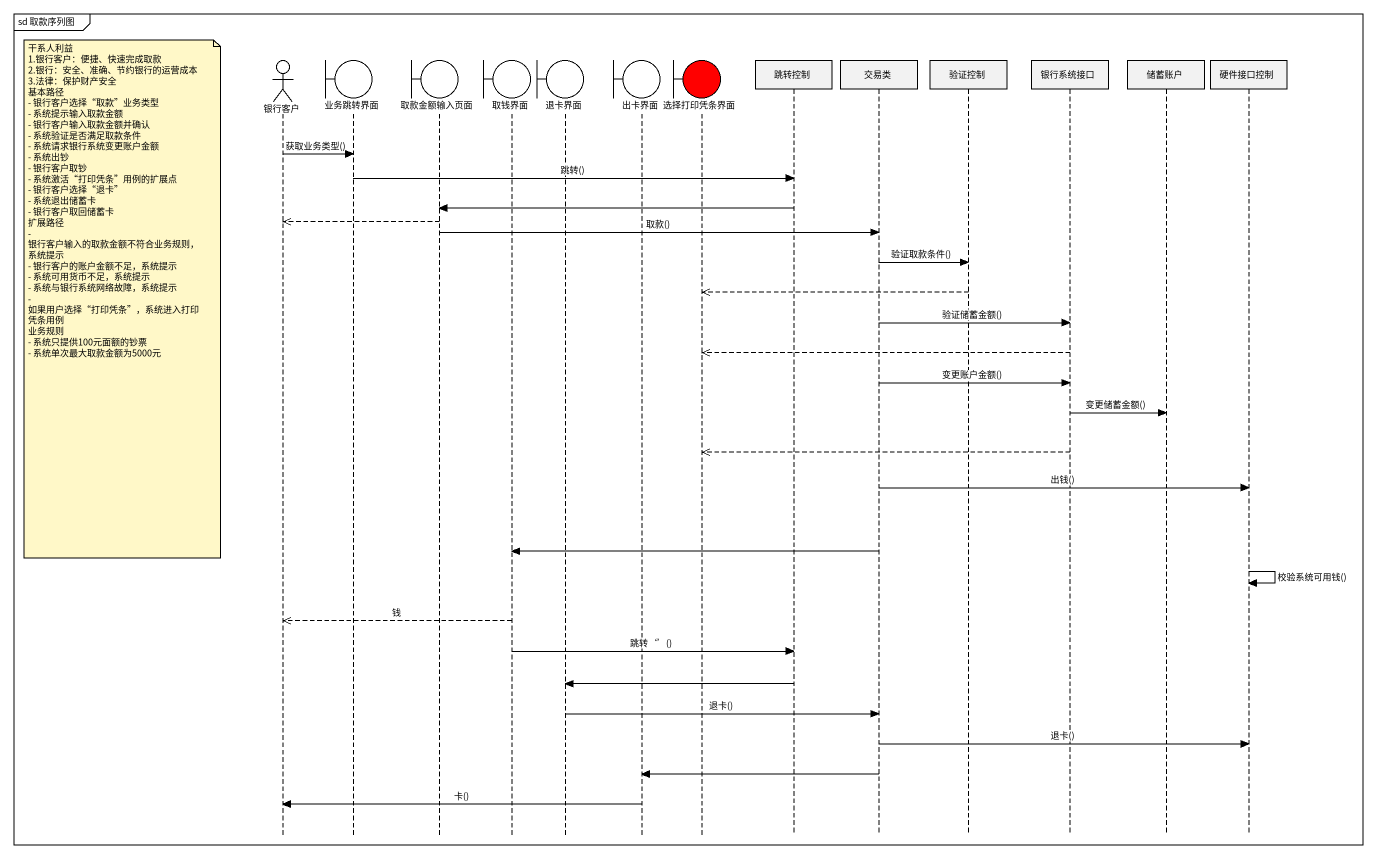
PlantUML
@startuml
mainframe sd 取款序列图
hide footbox
actor 银行客户
boundary 业务跳转界面
boundary 取款金额输入页面
boundary 取钱界面
boundary 退卡界面
boundary 出卡界面
boundary 选择打印凭条界面 #FF0000
participant 跳转控制
participant 交易类
participant 验证控制
participant 银行系统接口
participant 储蓄账户
participant 硬件接口控制

银行客户 -> 业务跳转界面 : 获取业务类型()
业务跳转界面 -> 跳转控制 : 跳转()
跳转控制 -> 取款金额输入页面
取款金额输入页面 -->> 银行客户
取款金额输入页面 -> 交易类 : 取款()
交易类 -> 验证控制 : 验证取款条件()
验证控制 -->> 选择打印凭条界面
note left of 银行客户
  干系人利益
  1.银行客户：便捷、快速完成取款
  2.银行：安全、准确、节约银行的运营成本
  3.法律：保护财产安全
  基本路径
  - 银行客户选择“取款”业务类型
  - 系统提示输入取款金额
  - 银行客户输入取款金额并确认
  - 系统验证是否满足取款条件
  - 系统请求银行系统变更账户金额
  - 系统出钞
  - 银行客户取钞
  - 系统激活“打印凭条”用例的扩展点
  - 银行客户选择“退卡”
  - 系统退出储蓄卡
  - 银行客户取回储蓄卡
  扩展路径
  - 银行客户输入的取款金额不符合业务规则，系统提示
  - 银行客户的账户金额不足，系统提示
  - 系统可用货币不足，系统提示
  - 系统与银行系统网络故障，系统提示
  - 如果用户选择“打印凭条”，系统进入打印凭条用例
  业务规则
  - 系统只提供100元面额的钞票
  - 系统单次最大取款金额为5000元
end note
交易类 -> 银行系统接口 : 验证储蓄金额()
银行系统接口 -->> 选择打印凭条界面
交易类 -> 银行系统接口 : 变更账户金额()
银行系统接口 -> 储蓄账户 : 变更储蓄金额()
银行系统接口 -->> 选择打印凭条界面
交易类 -> 硬件接口控制 : 出钱()
交易类 -> 取钱界面
硬件接口控制 -> 硬件接口控制 : 校验系统可用钱()
取钱界面 -->> 银行客户 : 钱
取钱界面 -> 跳转控制 : 跳转‘’()
跳转控制 -> 退卡界面
退卡界面 -> 交易类 : 退卡()
交易类 -> 硬件接口控制 : 退卡()
交易类 -> 出卡界面
出卡界面 -> 银行客户 : 卡()
@enduml
